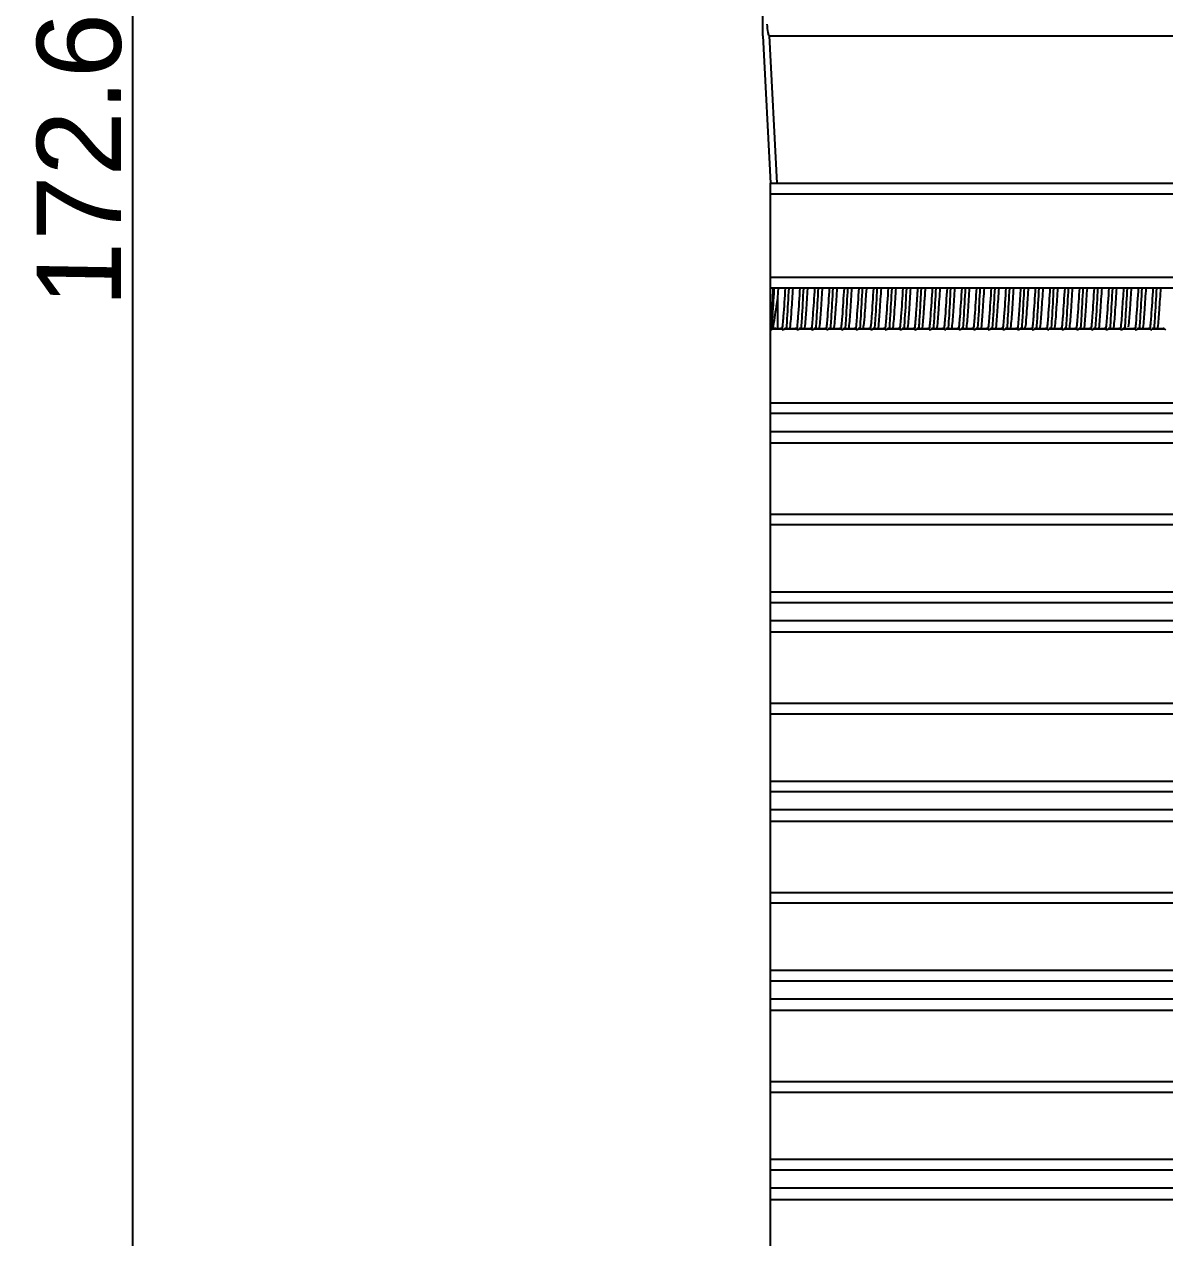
# Model space of a CAD drawing. Header units: millimetres. Extents: x 5329 to 6973, y -914 to -356.
# Drawn here: x 5562.5 to 5616.7, y -732.3 to -674.6 of the extents above; entities that cross this region are included whole.
import ezdxf

# ---------------------------------------------------------------- set-up
doc = ezdxf.new("R2010")
doc.units = ezdxf.units.MM
doc.header["$PDMODE"] = 3
doc.header["$PDSIZE"] = 1
doc.layers.get('0').update_dxf_attribs({"linetype": 'CONTINUOUS'})
doc.layers.get('Defpoints').update_dxf_attribs({"linetype": 'CONTINUOUS'})
doc.layers.add('Dim', color=1, linetype='CONTINUOUS')
doc.styles.add('OMI-1', font='arial.ttf', dxfattribs={"oblique": 1})
doc.dimstyles.new('1', dxfattribs={"dimtxt": 4, "dimasz": 2.5, "dimexe": 0.8, "dimexo": 0.3, "dimgap": 0.5, "dimtad": 1, "dimtoh": 1, "dimdec": 1, "dimzin": 0, "dimdsep": 46, "dimtxsty": 'OMI-1', "dimcen": 0, "dimclrd": 256, "dimclre": 256, "dimclrt": 256, "dimadec": 0, "dimazin": 0, "dimtfac": 0.8, "dimtdec": 1, "dimtix": 1, "dimtmove": 0, "dimatfit": 3, "dimfxl": 1, "dimtolj": 1, "dimtzin": 0, "dimarcsym": 0})

# ---------------------------------------------------------------- blocks, each defined once
blk = doc.blocks.new('*D6082')
at = {"layer": 'Defpoints', "color": 0}
for p in [(5567.62, -598.257), (5590.16, -598.257), (5581.589, -770.807)]:
    blk.add_point(p, dxfattribs=at)
at = {"layer": 'Dim', "lineweight": -2}
for p, q in [((5589.86, -598.257), (5566.82, -598.257)), ((5567.62, -768.307), (5567.62, -600.757)), ((5581.289, -770.807), (5566.82, -770.807))]:
    blk.add_line(p, q, dxfattribs=at)
at = {"layer": 'Dim'}
for points in [[(5568.036, -600.757), (5567.203, -600.757), (5567.62, -598.257)], [(5567.203, -768.307), (5568.036, -768.307), (5567.62, -770.807)]]:
    blk.add_solid(points, dxfattribs=at)
at = {"layer": 'Dim', "insert": (5565.077, -681.032), "char_height": 4, "attachment_point": 5, "rotation": 90, "style": 'OMI-1'}
blk.add_mtext('\\A1;\\A1;172.6', dxfattribs=at)

msp = doc.modelspace()

# ---------------------------------------------------------------- linework, layer by layer
at = {"color": 7, "linetype": 'Continuous'}
for p, q in [((5597.589, -675.107), (5597.589, -631.257)), ((5597.589, -675.107), (5597.956, -682.107)), ((5597.889, -675.107), (5598.255, -682.107)), ((5597.889, -675.107), (5804.289, -675.107)), ((5597.956, -757.473), (5597.956, -682.107)), ((5597.956, -682.107), (5804.222, -682.107)), ((5804.222, -682.637), (5597.956, -682.637)), ((5804.222, -686.607), (5597.956, -686.607)), ((5804.222, -687.107), (5597.956, -687.107)), ((5598.138, -687.181), (5598.142, -687.106)), ((5598.32, -687.106), (5598.307, -687.304)), ((5600.42, -687.106), (5600.415, -687.181)), ((5602.52, -687.106), (5602.508, -687.29)), ((5615.12, -687.106), (5615.114, -687.193)), ((5598.307, -687.304), (5598.289, -687.58)), ((5598.289, -687.58), (5598.289, -689.024)), ((5598.026, -689.025), (5598.028, -688.996)), ((5598.509, -689.055), (5598.076, -689.055)), ((5598.208, -689.024), (5598.44, -689.024)), ((5599.209, -689.055), (5598.61, -689.055)), ((5598.693, -689.024), (5599.14, -689.024)), ((5599.909, -689.055), (5599.31, -689.055)), ((5599.393, -689.024), (5599.84, -689.024)), ((5600.609, -689.055), (5600.01, -689.055)), ((5600.093, -689.024), (5600.54, -689.024)), ((5601.309, -689.055), (5600.71, -689.055)), ((5600.793, -689.024), (5601.24, -689.024)), ((5602.009, -689.055), (5601.41, -689.055)), ((5601.493, -689.024), (5601.94, -689.024)), ((5602.709, -689.055), (5602.11, -689.055)), ((5602.193, -689.024), (5602.64, -689.024)), ((5603.409, -689.055), (5602.81, -689.055)), ((5602.893, -689.024), (5603.34, -689.024)), ((5604.109, -689.055), (5603.51, -689.055)), ((5603.593, -689.024), (5604.04, -689.024)), ((5604.809, -689.055), (5604.21, -689.055)), ((5604.293, -689.024), (5604.74, -689.024)), ((5605.509, -689.055), (5604.91, -689.055)), ((5604.993, -689.024), (5605.44, -689.024)), ((5606.209, -689.055), (5605.61, -689.055)), ((5605.693, -689.024), (5606.14, -689.024)), ((5606.909, -689.055), (5606.31, -689.055)), ((5606.393, -689.024), (5606.84, -689.024)), ((5607.609, -689.055), (5607.01, -689.055)), ((5607.093, -689.024), (5607.54, -689.024)), ((5608.309, -689.055), (5607.71, -689.055)), ((5607.793, -689.024), (5608.24, -689.024)), ((5609.009, -689.055), (5608.41, -689.055)), ((5608.493, -689.024), (5608.94, -689.024)), ((5609.709, -689.055), (5609.11, -689.055)), ((5609.193, -689.024), (5609.64, -689.024)), ((5610.409, -689.055), (5609.81, -689.055)), ((5609.893, -689.024), (5610.34, -689.024)), ((5611.109, -689.055), (5610.51, -689.055)), ((5610.593, -689.024), (5611.04, -689.024)), ((5611.809, -689.055), (5611.21, -689.055)), ((5611.293, -689.024), (5611.74, -689.024)), ((5612.509, -689.055), (5611.91, -689.055)), ((5611.993, -689.024), (5612.44, -689.024)), ((5613.209, -689.055), (5612.61, -689.055)), ((5612.693, -689.024), (5613.14, -689.024)), ((5613.909, -689.055), (5613.31, -689.055)), ((5613.393, -689.024), (5613.84, -689.024)), ((5614.609, -689.055), (5614.01, -689.055)), ((5614.093, -689.024), (5614.54, -689.024)), ((5615.309, -689.055), (5614.71, -689.055)), ((5614.793, -689.024), (5615.24, -689.024)), ((5616.009, -689.055), (5615.41, -689.055)), ((5615.493, -689.024), (5615.94, -689.024)), ((5616.709, -689.055), (5616.11, -689.055)), ((5616.193, -689.024), (5616.64, -689.024)), ((5804.222, -692.585), (5597.956, -692.585)), ((5804.222, -693.083), (5597.956, -693.083)), ((5804.222, -693.943), (5597.956, -693.943)), ((5597.956, -694.473), (5804.222, -694.473)), ((5804.222, -697.883), (5597.956, -697.883)), ((5804.222, -698.382), (5597.956, -698.382)), ((5804.222, -701.585), (5597.956, -701.585)), ((5804.222, -702.083), (5597.956, -702.083)), ((5804.222, -702.943), (5597.956, -702.943)), ((5597.956, -703.473), (5804.222, -703.473)), ((5804.222, -706.883), (5597.956, -706.883)), ((5804.222, -707.382), (5597.956, -707.382)), ((5804.222, -710.585), (5597.956, -710.585)), ((5804.222, -711.083), (5597.956, -711.083)), ((5804.222, -711.943), (5597.956, -711.943)), ((5597.956, -712.473), (5804.222, -712.473)), ((5804.222, -715.883), (5597.956, -715.883)), ((5804.222, -716.382), (5597.956, -716.382)), ((5804.222, -719.585), (5597.956, -719.585)), ((5804.222, -720.083), (5597.956, -720.083)), ((5804.222, -720.943), (5597.956, -720.943)), ((5597.956, -721.473), (5804.222, -721.473)), ((5804.222, -724.883), (5597.956, -724.883)), ((5804.222, -725.382), (5597.956, -725.382)), ((5804.222, -728.585), (5597.956, -728.585)), ((5804.222, -729.083), (5597.956, -729.083)), ((5804.222, -729.943), (5597.956, -729.943)), ((5597.956, -730.473), (5804.222, -730.473))]:
    msp.add_line(p, q, dxfattribs=at)
for centre, radius, start, end in [((5715.562, -694.318), 105.588, 176.0838, 176.21258), ((5595.371, -688.199), 7.055, 353.24187, 354.28008), ((5593.5, -687.344), 21.393, 355.48354, 355.87497), ((5590.142, -668.79), 21.762, 291.04284, 291.38343), ((5568.141, -687.547), 29.907, 357.04993, 357.23041), ((5581.656, -687.732), 16.421, 355.29401, 355.48485), ((5602.332, -683.735), 6.551, 234.2941, 234.80717), ((5589.143, -674.314), 17.519, 302.50186, 302.70837), ((5579.403, -687.5), 19.383, 355.47786, 355.65381), ((5603.032, -683.735), 6.551, 234.2941, 234.80717), ((5589.843, -674.314), 17.519, 302.50186, 302.70837), ((5580.103, -687.5), 19.383, 355.47786, 355.65381), ((5603.732, -683.735), 6.551, 234.2941, 234.80717), ((5594.825, -688.418), 5.142, 352.69659, 353.60354), ((5590.543, -674.314), 17.519, 302.50186, 302.70837), ((5604.432, -683.735), 6.551, 234.2941, 234.80717), ((5591.243, -674.314), 17.519, 302.50186, 302.70837), ((5581.503, -687.5), 19.383, 355.47786, 355.65381), ((5605.132, -683.735), 6.551, 234.2941, 234.80717), ((5591.943, -674.314), 17.519, 302.50186, 302.70837), ((5582.203, -687.5), 19.383, 355.47786, 355.65381), ((5605.832, -683.735), 6.551, 234.2941, 234.80717), ((5592.643, -674.314), 17.519, 302.50186, 302.70837), ((5606.532, -683.735), 6.551, 234.2941, 234.80717), ((5593.343, -674.314), 17.519, 302.50186, 302.70837), ((5583.603, -687.5), 19.383, 355.47786, 355.65381), ((5607.232, -683.735), 6.551, 234.2941, 234.80717), ((5594.043, -674.314), 17.519, 302.50186, 302.70837), ((5584.303, -687.5), 19.383, 355.47786, 355.65381), ((5607.932, -683.735), 6.551, 234.2941, 234.80717), ((5594.743, -674.314), 17.519, 302.50186, 302.70837), ((5585.003, -687.5), 19.383, 355.47786, 355.65381), ((5608.632, -683.735), 6.551, 234.2941, 234.80717), ((5595.443, -674.314), 17.519, 302.50186, 302.70837), ((5585.618, -687.493), 19.468, 355.47712, 355.66845), ((5609.332, -683.735), 6.551, 234.2941, 234.80717), ((5596.143, -674.314), 17.519, 302.50186, 302.70837), ((5586.403, -687.5), 19.383, 355.47786, 355.65381), ((5610.032, -683.735), 6.551, 234.2941, 234.80717), ((5596.843, -674.314), 17.519, 302.50186, 302.70837), ((5587.103, -687.5), 19.383, 355.47786, 355.65381), ((5610.732, -683.735), 6.551, 234.2941, 234.80717), ((5597.543, -674.314), 17.519, 302.50186, 302.70837), ((5587.803, -687.5), 19.383, 355.47786, 355.65381), ((5611.432, -683.735), 6.551, 234.2941, 234.80717), ((5598.243, -674.314), 17.519, 302.50186, 302.70837), ((5588.503, -687.5), 19.383, 355.47786, 355.65381), ((5612.132, -683.735), 6.551, 234.2941, 234.80717), ((5598.943, -674.314), 17.519, 302.50186, 302.70837), ((5589.203, -687.5), 19.383, 355.47786, 355.65381), ((5612.832, -683.735), 6.551, 234.2941, 234.80717), ((5599.643, -674.314), 17.519, 302.50186, 302.70837), ((5589.903, -687.5), 19.383, 355.47786, 355.65381), ((5613.532, -683.735), 6.551, 234.2941, 234.80717), ((5600.343, -674.314), 17.519, 302.50186, 302.70837), ((5603.392, -688.235), 6.731, 353.22305, 354.12193), ((5614.232, -683.735), 6.551, 234.2941, 234.80717), ((5601.043, -674.314), 17.519, 302.50186, 302.70837), ((5591.303, -687.5), 19.383, 355.47786, 355.65381), ((5614.932, -683.735), 6.551, 234.2941, 234.80717), ((5601.743, -674.314), 17.519, 302.50186, 302.70837), ((5592.003, -687.5), 19.383, 355.47786, 355.65381), ((5615.632, -683.735), 6.551, 234.2941, 234.80717), ((5602.443, -674.314), 17.519, 302.50186, 302.70837), ((5592.703, -687.5), 19.383, 355.47786, 355.65381), ((5616.332, -683.735), 6.551, 234.2941, 234.80717), ((5607.392, -688.413), 5.176, 352.68131, 353.68573), ((5603.143, -674.314), 17.519, 302.50186, 302.70837), ((5617.032, -683.735), 6.551, 234.2941, 234.80717), ((5603.843, -674.314), 17.519, 302.50186, 302.70837), ((5594.103, -687.5), 19.383, 355.47786, 355.65381), ((5617.732, -683.735), 6.551, 234.2941, 234.80717), ((5604.543, -674.314), 17.519, 302.50186, 302.70837), ((5594.803, -687.5), 19.383, 355.47786, 355.65381), ((5618.432, -683.735), 6.551, 234.2941, 234.80717), ((5609.061, -688.361), 5.609, 352.73894, 353.94285), ((5605.243, -674.314), 17.519, 302.50186, 302.70837), ((5619.132, -683.735), 6.551, 234.2941, 234.80717), ((5605.943, -674.314), 17.519, 302.50186, 302.70837), ((5596.203, -687.5), 19.383, 355.47786, 355.65381), ((5619.832, -683.735), 6.551, 234.2941, 234.80717), ((5606.643, -674.314), 17.519, 302.50186, 302.70837), ((5596.903, -687.5), 19.383, 355.47786, 355.65381), ((5620.532, -683.735), 6.551, 234.2941, 234.80717)]:
    msp.add_arc(centre, radius, start, end, dxfattribs=at)
msp.add_open_spline([(5597.782, -674.553), (5597.798, -674.684), (5597.814, -674.814), (5597.838, -674.943)], degree=3, dxfattribs=at)
for points, knots in [([(5597.838, -674.943), (5597.843, -674.972), (5597.855, -675.026), (5597.866, -675.089), (5597.888, -675.107)], [0, 0, 0, 0, 0.503714, 1, 1, 1, 1]), ([(5598.013, -688.992), (5598.02, -688.855), (5598.047, -688.228), (5598.068, -687.601), (5598.087, -687.112)], [0, 0, 0, 0, 0.219012, 1, 1, 1, 1]), ([(5598.028, -688.996), (5598.038, -688.866), (5598.079, -688.261), (5598.111, -687.656), (5598.138, -687.181)], [0, 0, 0, 0, 0.215879, 1, 1, 1, 1]), ([(5598.552, -688.824), (5598.563, -688.702), (5598.609, -688.13), (5598.643, -687.557), (5598.674, -687.107)], [0, 0, 0, 0, 0.21384, 1, 1, 1, 1]), ([(5598.73, -688.969), (5598.741, -688.834), (5598.782, -688.213), (5598.814, -687.592), (5598.842, -687.106)], [0, 0, 0, 0, 0.217908, 1, 1, 1, 1]), ([(5599.02, -687.107), (5598.996, -687.458), (5598.956, -688.089), (5598.912, -688.72), (5598.88, -689)], [0, 0, 0, 0, 0.555465, 1, 1, 1, 1]), ([(5599.25, -688.84), (5599.262, -688.718), (5599.309, -688.14), (5599.343, -687.562), (5599.374, -687.107)], [0, 0, 0, 0, 0.212422, 1, 1, 1, 1]), ([(5599.43, -688.969), (5599.441, -688.834), (5599.482, -688.213), (5599.514, -687.592), (5599.542, -687.106)], [0, 0, 0, 0, 0.217908, 1, 1, 1, 1]), ([(5599.718, -687.138), (5599.695, -687.484), (5599.655, -688.105), (5599.611, -688.726), (5599.58, -689)], [0, 0, 0, 0, 0.556368, 1, 1, 1, 1]), ([(5599.954, -688.802), (5599.965, -688.68), (5600.01, -688.115), (5600.044, -687.549), (5600.074, -687.106)], [0, 0, 0, 0, 0.215684, 1, 1, 1, 1]), ([(5600.128, -688.996), (5600.139, -688.86), (5600.181, -688.231), (5600.214, -687.6), (5600.242, -687.106)], [0, 0, 0, 0, 0.216177, 1, 1, 1, 1]), ([(5600.415, -687.181), (5600.393, -687.517), (5600.354, -688.12), (5600.311, -688.724), (5600.281, -688.991)], [0, 0, 0, 0, 0.556011, 1, 1, 1, 1]), ([(5600.65, -688.838), (5600.662, -688.716), (5600.709, -688.139), (5600.743, -687.561), (5600.774, -687.107)], [0, 0, 0, 0, 0.212622, 1, 1, 1, 1]), ([(5600.83, -688.969), (5600.841, -688.834), (5600.882, -688.213), (5600.914, -687.592), (5600.942, -687.106)], [0, 0, 0, 0, 0.217908, 1, 1, 1, 1]), ([(5601.12, -687.107), (5601.096, -687.458), (5601.056, -688.089), (5601.012, -688.721), (5600.98, -689)], [0, 0, 0, 0, 0.555545, 1, 1, 1, 1]), ([(5601.349, -688.848), (5601.361, -688.726), (5601.408, -688.146), (5601.443, -687.565), (5601.474, -687.107)], [0, 0, 0, 0, 0.211691, 1, 1, 1, 1]), ([(5601.53, -688.969), (5601.541, -688.834), (5601.582, -688.213), (5601.614, -687.592), (5601.642, -687.106)], [0, 0, 0, 0, 0.217908, 1, 1, 1, 1]), ([(5601.82, -687.107), (5601.796, -687.458), (5601.756, -688.089), (5601.712, -688.721), (5601.68, -689)], [0, 0, 0, 0, 0.555636, 1, 1, 1, 1]), ([(5602.044, -688.902), (5602.057, -688.778), (5602.107, -688.18), (5602.141, -687.581), (5602.174, -687.106)], [0, 0, 0, 0, 0.206786, 1, 1, 1, 1]), ([(5602.228, -689.003), (5602.238, -688.867), (5602.281, -688.235), (5602.313, -687.603), (5602.342, -687.107)], [0, 0, 0, 0, 0.215688, 1, 1, 1, 1]), ([(5602.749, -688.848), (5602.761, -688.726), (5602.808, -688.146), (5602.843, -687.565), (5602.874, -687.107)], [0, 0, 0, 0, 0.21169, 1, 1, 1, 1]), ([(5602.93, -688.969), (5602.941, -688.834), (5602.982, -688.213), (5603.014, -687.592), (5603.042, -687.106)], [0, 0, 0, 0, 0.217908, 1, 1, 1, 1]), ([(5603.22, -687.107), (5603.196, -687.458), (5603.156, -688.089), (5603.112, -688.721), (5603.08, -689)], [0, 0, 0, 0, 0.555633, 1, 1, 1, 1]), ([(5603.45, -688.841), (5603.462, -688.719), (5603.509, -688.141), (5603.543, -687.562), (5603.574, -687.107)], [0, 0, 0, 0, 0.212325, 1, 1, 1, 1]), ([(5603.63, -688.969), (5603.641, -688.834), (5603.682, -688.213), (5603.714, -687.592), (5603.742, -687.106)], [0, 0, 0, 0, 0.217908, 1, 1, 1, 1]), ([(5603.92, -687.107), (5603.896, -687.458), (5603.856, -688.089), (5603.812, -688.721), (5603.78, -689)], [0, 0, 0, 0, 0.555587, 1, 1, 1, 1]), ([(5604.152, -688.825), (5604.163, -688.703), (5604.209, -688.13), (5604.243, -687.558), (5604.274, -687.107)], [0, 0, 0, 0, 0.213773, 1, 1, 1, 1]), ([(5604.33, -688.969), (5604.341, -688.834), (5604.382, -688.213), (5604.414, -687.592), (5604.442, -687.106)], [0, 0, 0, 0, 0.217908, 1, 1, 1, 1]), ([(5604.62, -687.107), (5604.596, -687.458), (5604.556, -688.089), (5604.512, -688.721), (5604.48, -689)], [0, 0, 0, 0, 0.555461, 1, 1, 1, 1]), ([(5604.916, -687.986), (5604.93, -687.765), (5604.949, -687.472), (5604.969, -687.179), (5604.974, -687.107)], [0, 0, 0, 0, 0.75393, 1, 1, 1, 1]), ([(5605.089, -688.053), (5605.102, -687.815), (5605.12, -687.5), (5605.138, -687.184), (5605.142, -687.106)], [0, 0, 0, 0, 0.752363, 1, 1, 1, 1]), ([(5605.32, -687.107), (5605.315, -687.179), (5605.296, -687.472), (5605.277, -687.765), (5605.262, -687.986)], [0, 0, 0, 0, 0.24607, 1, 1, 1, 1]), ([(5605.551, -688.827), (5605.563, -688.705), (5605.609, -688.132), (5605.643, -687.558), (5605.674, -687.107)], [0, 0, 0, 0, 0.21356, 1, 1, 1, 1]), ([(5605.73, -688.969), (5605.741, -688.834), (5605.782, -688.213), (5605.814, -687.592), (5605.842, -687.106)], [0, 0, 0, 0, 0.217908, 1, 1, 1, 1]), ([(5606.02, -687.107), (5605.996, -687.458), (5605.956, -688.089), (5605.912, -688.721), (5605.88, -689)], [0, 0, 0, 0, 0.555473, 1, 1, 1, 1]), ([(5606.252, -688.826), (5606.263, -688.704), (5606.309, -688.131), (5606.343, -687.558), (5606.374, -687.107)], [0, 0, 0, 0, 0.213653, 1, 1, 1, 1]), ([(5606.43, -688.969), (5606.441, -688.834), (5606.482, -688.213), (5606.514, -687.592), (5606.542, -687.106)], [0, 0, 0, 0, 0.217908, 1, 1, 1, 1]), ([(5606.72, -687.107), (5606.696, -687.458), (5606.656, -688.089), (5606.612, -688.72), (5606.58, -689)], [0, 0, 0, 0, 0.555481, 1, 1, 1, 1]), ([(5606.95, -688.838), (5606.962, -688.715), (5607.009, -688.139), (5607.043, -687.561), (5607.074, -687.107)], [0, 0, 0, 0, 0.212648, 1, 1, 1, 1]), ([(5607.13, -688.969), (5607.141, -688.834), (5607.182, -688.213), (5607.214, -687.592), (5607.242, -687.106)], [0, 0, 0, 0, 0.217908, 1, 1, 1, 1]), ([(5607.42, -687.107), (5607.396, -687.458), (5607.356, -688.089), (5607.312, -688.721), (5607.28, -689)], [0, 0, 0, 0, 0.555561, 1, 1, 1, 1]), ([(5607.652, -688.824), (5607.663, -688.702), (5607.709, -688.13), (5607.743, -687.557), (5607.774, -687.107)], [0, 0, 0, 0, 0.213785, 1, 1, 1, 1]), ([(5607.83, -688.969), (5607.841, -688.834), (5607.882, -688.213), (5607.914, -687.592), (5607.942, -687.106)], [0, 0, 0, 0, 0.217908, 1, 1, 1, 1]), ([(5608.12, -687.107), (5608.096, -687.458), (5608.056, -688.089), (5608.012, -688.72), (5607.98, -689)], [0, 0, 0, 0, 0.555474, 1, 1, 1, 1]), ([(5608.351, -688.836), (5608.362, -688.714), (5608.409, -688.138), (5608.443, -687.561), (5608.474, -687.107)], [0, 0, 0, 0, 0.2128, 1, 1, 1, 1]), ([(5608.53, -688.969), (5608.541, -688.834), (5608.582, -688.213), (5608.614, -687.592), (5608.642, -687.106)], [0, 0, 0, 0, 0.217908, 1, 1, 1, 1]), ([(5608.82, -687.107), (5608.796, -687.458), (5608.756, -688.089), (5608.712, -688.721), (5608.68, -689)], [0, 0, 0, 0, 0.555553, 1, 1, 1, 1]), ([(5609.051, -688.836), (5609.062, -688.714), (5609.109, -688.138), (5609.143, -687.561), (5609.174, -687.107)], [0, 0, 0, 0, 0.212803, 1, 1, 1, 1]), ([(5609.23, -688.969), (5609.241, -688.834), (5609.282, -688.213), (5609.314, -687.592), (5609.342, -687.106)], [0, 0, 0, 0, 0.217908, 1, 1, 1, 1]), ([(5609.52, -687.107), (5609.496, -687.458), (5609.456, -688.089), (5609.412, -688.721), (5609.38, -689)], [0, 0, 0, 0, 0.555538, 1, 1, 1, 1]), ([(5609.742, -688.924), (5609.77, -688.65), (5609.812, -688.044), (5609.851, -687.437), (5609.874, -687.106)], [0, 0, 0, 0, 0.454068, 1, 1, 1, 1]), ([(5609.941, -688.82), (5609.95, -688.691), (5609.987, -688.12), (5610.017, -687.548), (5610.042, -687.106)], [0, 0, 0, 0, 0.226228, 1, 1, 1, 1]), ([(5610.451, -688.836), (5610.462, -688.714), (5610.509, -688.138), (5610.543, -687.561), (5610.574, -687.107)], [0, 0, 0, 0, 0.212805, 1, 1, 1, 1]), ([(5610.63, -688.969), (5610.641, -688.834), (5610.682, -688.213), (5610.714, -687.592), (5610.742, -687.106)], [0, 0, 0, 0, 0.217908, 1, 1, 1, 1]), ([(5610.92, -687.107), (5610.896, -687.458), (5610.856, -688.089), (5610.812, -688.721), (5610.78, -689)], [0, 0, 0, 0, 0.555538, 1, 1, 1, 1]), ([(5611.15, -688.839), (5611.162, -688.716), (5611.209, -688.139), (5611.243, -687.562), (5611.274, -687.107)], [0, 0, 0, 0, 0.212544, 1, 1, 1, 1]), ([(5611.33, -688.969), (5611.341, -688.834), (5611.382, -688.213), (5611.414, -687.592), (5611.442, -687.106)], [0, 0, 0, 0, 0.217908, 1, 1, 1, 1]), ([(5611.62, -687.107), (5611.596, -687.458), (5611.556, -688.089), (5611.512, -688.721), (5611.48, -689)], [0, 0, 0, 0, 0.555603, 1, 1, 1, 1]), ([(5611.852, -688.822), (5611.863, -688.7), (5611.909, -688.129), (5611.943, -687.556), (5611.974, -687.107)], [0, 0, 0, 0, 0.214, 1, 1, 1, 1]), ([(5612.03, -688.969), (5612.041, -688.834), (5612.082, -688.213), (5612.114, -687.592), (5612.142, -687.106)], [0, 0, 0, 0, 0.217908, 1, 1, 1, 1]), ([(5612.32, -687.107), (5612.296, -687.458), (5612.256, -688.089), (5612.212, -688.72), (5612.18, -689)], [0, 0, 0, 0, 0.555443, 1, 1, 1, 1]), ([(5612.556, -688.783), (5612.567, -688.662), (5612.611, -688.103), (5612.644, -687.544), (5612.674, -687.106)], [0, 0, 0, 0, 0.217081, 1, 1, 1, 1]), ([(5612.728, -688.997), (5612.739, -688.861), (5612.781, -688.231), (5612.814, -687.601), (5612.842, -687.107)], [0, 0, 0, 0, 0.216122, 1, 1, 1, 1]), ([(5613.02, -687.106), (5612.997, -687.452), (5612.956, -688.078), (5612.913, -688.703), (5612.882, -688.982)], [0, 0, 0, 0, 0.553045, 1, 1, 1, 1]), ([(5613.253, -688.814), (5613.264, -688.692), (5613.309, -688.124), (5613.343, -687.554), (5613.374, -687.107)], [0, 0, 0, 0, 0.21464, 1, 1, 1, 1]), ([(5613.43, -688.969), (5613.441, -688.834), (5613.482, -688.213), (5613.514, -687.592), (5613.542, -687.106)], [0, 0, 0, 0, 0.217908, 1, 1, 1, 1]), ([(5613.72, -687.107), (5613.696, -687.461), (5613.655, -688.097), (5613.611, -688.733), (5613.579, -689.013)], [0, 0, 0, 0, 0.557333, 1, 1, 1, 1]), ([(5613.951, -688.834), (5613.962, -688.712), (5614.009, -688.136), (5614.043, -687.56), (5614.074, -687.107)], [0, 0, 0, 0, 0.213015, 1, 1, 1, 1]), ([(5614.13, -688.969), (5614.141, -688.834), (5614.182, -688.213), (5614.214, -687.592), (5614.242, -687.106)], [0, 0, 0, 0, 0.217908, 1, 1, 1, 1]), ([(5614.42, -687.107), (5614.396, -687.458), (5614.356, -688.089), (5614.312, -688.721), (5614.28, -689)], [0, 0, 0, 0, 0.555489, 1, 1, 1, 1]), ([(5614.639, -688.953), (5614.669, -688.676), (5614.711, -688.06), (5614.751, -687.444), (5614.774, -687.106)], [0, 0, 0, 0, 0.450693, 1, 1, 1, 1]), ([(5614.837, -688.883), (5614.846, -688.751), (5614.885, -688.159), (5614.916, -687.567), (5614.942, -687.107)], [0, 0, 0, 0, 0.222953, 1, 1, 1, 1]), ([(5615.351, -688.834), (5615.362, -688.712), (5615.409, -688.137), (5615.443, -687.56), (5615.474, -687.107)], [0, 0, 0, 0, 0.212966, 1, 1, 1, 1]), ([(5615.53, -688.969), (5615.541, -688.834), (5615.582, -688.213), (5615.614, -687.592), (5615.642, -687.106)], [0, 0, 0, 0, 0.217908, 1, 1, 1, 1]), ([(5615.82, -687.107), (5615.796, -687.458), (5615.756, -688.089), (5615.712, -688.721), (5615.68, -689)], [0, 0, 0, 0, 0.555488, 1, 1, 1, 1]), ([(5616.052, -688.824), (5616.063, -688.702), (5616.109, -688.13), (5616.143, -687.557), (5616.174, -687.107)], [0, 0, 0, 0, 0.21384, 1, 1, 1, 1]), ([(5616.23, -688.969), (5616.241, -688.834), (5616.282, -688.213), (5616.314, -687.592), (5616.342, -687.106)], [0, 0, 0, 0, 0.217908, 1, 1, 1, 1]), ([(5616.52, -687.107), (5616.496, -687.458), (5616.456, -688.089), (5616.412, -688.72), (5616.38, -689)], [0, 0, 0, 0, 0.555465, 1, 1, 1, 1]), ([(5598.289, -687.58), (5598.268, -687.712), (5598.194, -688.207), (5598.124, -688.702), (5598.059, -689.062)], [0, 0, 0, 0, 0.267713, 1, 1, 1, 1]), ([(5602.508, -687.29), (5602.498, -687.439), (5602.462, -687.976), (5602.43, -688.514), (5602.391, -688.902)], [0, 0, 0, 0, 0.276368, 1, 1, 1, 1]), ([(5610.204, -687.343), (5610.195, -687.49), (5610.16, -688.018), (5610.128, -688.545), (5610.088, -688.924)], [0, 0, 0, 0, 0.279062, 1, 1, 1, 1]), ([(5615.114, -687.193), (5615.093, -687.517), (5615.055, -688.104), (5615.013, -688.691), (5614.985, -688.953)], [0, 0, 0, 0, 0.551397, 1, 1, 1, 1]), ([(5604.847, -688.876), (5604.853, -688.813), (5604.879, -688.516), (5604.9, -688.219), (5604.916, -687.986)], [0, 0, 0, 0, 0.212774, 1, 1, 1, 1]), ([(5605.031, -688.964), (5605.036, -688.896), (5605.057, -688.593), (5605.075, -688.289), (5605.089, -688.053)], [0, 0, 0, 0, 0.222153, 1, 1, 1, 1]), ([(5605.262, -687.986), (5605.255, -688.084), (5605.232, -688.423), (5605.207, -688.761), (5605.18, -688.999)], [0, 0, 0, 0, 0.291892, 1, 1, 1, 1]), ([(5598.525, -689.071), (5598.527, -689.053), (5598.537, -688.971), (5598.546, -688.888), (5598.552, -688.824)], [0, 0, 0, 0, 0.220333, 1, 1, 1, 1]), ([(5599.225, -689.071), (5599.227, -689.054), (5599.237, -688.977), (5599.245, -688.9), (5599.25, -688.84)], [0, 0, 0, 0, 0.221878, 1, 1, 1, 1]), ([(5599.935, -688.991), (5599.936, -688.976), (5599.943, -688.913), (5599.949, -688.85), (5599.954, -688.802)], [0, 0, 0, 0, 0.231121, 1, 1, 1, 1]), ([(5600.625, -689.071), (5600.627, -689.054), (5600.637, -688.976), (5600.645, -688.899), (5600.65, -688.838)], [0, 0, 0, 0, 0.221657, 1, 1, 1, 1]), ([(5601.325, -689.07), (5601.327, -689.054), (5601.336, -688.98), (5601.344, -688.906), (5601.349, -688.848)], [0, 0, 0, 0, 0.222623, 1, 1, 1, 1]), ([(5602.026, -689.067), (5602.027, -689.055), (5602.034, -689), (5602.04, -688.944), (5602.044, -688.902)], [0, 0, 0, 0, 0.228139, 1, 1, 1, 1]), ([(5602.725, -689.07), (5602.727, -689.054), (5602.736, -688.98), (5602.744, -688.906), (5602.749, -688.848)], [0, 0, 0, 0, 0.22262, 1, 1, 1, 1]), ([(5603.425, -689.07), (5603.427, -689.054), (5603.437, -688.977), (5603.444, -688.901), (5603.45, -688.841)], [0, 0, 0, 0, 0.221962, 1, 1, 1, 1]), ([(5604.125, -689.071), (5604.127, -689.053), (5604.137, -688.971), (5604.146, -688.889), (5604.152, -688.825)], [0, 0, 0, 0, 0.220436, 1, 1, 1, 1]), ([(5604.825, -689.07), (5604.827, -689.055), (5604.835, -688.991), (5604.842, -688.926), (5604.847, -688.876)], [0, 0, 0, 0, 0.225374, 1, 1, 1, 1]), ([(5605.525, -689.071), (5605.527, -689.053), (5605.537, -688.972), (5605.545, -688.891), (5605.551, -688.827)], [0, 0, 0, 0, 0.220671, 1, 1, 1, 1]), ([(5606.225, -689.071), (5606.227, -689.053), (5606.237, -688.972), (5606.246, -688.89), (5606.252, -688.826)], [0, 0, 0, 0, 0.220531, 1, 1, 1, 1]), ([(5606.925, -689.071), (5606.927, -689.053), (5606.937, -688.976), (5606.945, -688.898), (5606.95, -688.838)], [0, 0, 0, 0, 0.221628, 1, 1, 1, 1]), ([(5607.625, -689.071), (5607.627, -689.053), (5607.637, -688.971), (5607.646, -688.889), (5607.652, -688.824)], [0, 0, 0, 0, 0.220391, 1, 1, 1, 1]), ([(5608.325, -689.071), (5608.327, -689.053), (5608.337, -688.975), (5608.345, -688.897), (5608.351, -688.836)], [0, 0, 0, 0, 0.221459, 1, 1, 1, 1]), ([(5609.025, -689.071), (5609.027, -689.054), (5609.037, -688.975), (5609.045, -688.897), (5609.051, -688.836)], [0, 0, 0, 0, 0.22145, 1, 1, 1, 1]), ([(5609.926, -689.027), (5609.927, -689.011), (5609.933, -688.942), (5609.938, -688.873), (5609.941, -688.82)], [0, 0, 0, 0, 0.238596, 1, 1, 1, 1]), ([(5610.425, -689.071), (5610.427, -689.054), (5610.437, -688.975), (5610.445, -688.897), (5610.451, -688.836)], [0, 0, 0, 0, 0.221445, 1, 1, 1, 1]), ([(5611.125, -689.071), (5611.127, -689.054), (5611.137, -688.976), (5611.145, -688.899), (5611.15, -688.839)], [0, 0, 0, 0, 0.221676, 1, 1, 1, 1]), ([(5611.825, -689.071), (5611.827, -689.053), (5611.838, -688.97), (5611.846, -688.887), (5611.852, -688.822)], [0, 0, 0, 0, 0.220166, 1, 1, 1, 1]), ([(5612.536, -688.982), (5612.537, -688.966), (5612.545, -688.9), (5612.551, -688.834), (5612.556, -688.783)], [0, 0, 0, 0, 0.230802, 1, 1, 1, 1]), ([(5613.225, -689.072), (5613.227, -689.053), (5613.238, -688.967), (5613.246, -688.881), (5613.253, -688.814)], [0, 0, 0, 0, 0.219499, 1, 1, 1, 1]), ([(5613.925, -689.071), (5613.927, -689.053), (5613.937, -688.974), (5613.945, -688.895), (5613.951, -688.834)], [0, 0, 0, 0, 0.221282, 1, 1, 1, 1]), ([(5615.325, -689.071), (5615.327, -689.053), (5615.337, -688.975), (5615.345, -688.896), (5615.351, -688.834)], [0, 0, 0, 0, 0.221339, 1, 1, 1, 1]), ([(5616.025, -689.071), (5616.027, -689.053), (5616.037, -688.971), (5616.046, -688.888), (5616.052, -688.824)], [0, 0, 0, 0, 0.220333, 1, 1, 1, 1]), ([(5598.208, -689.024), (5598.198, -689.024), (5598.153, -689.028), (5598.109, -689.042), (5598.076, -689.055)], [0, 0, 0, 0, 0.221455, 1, 1, 1, 1]), ([(5598.509, -689.055), (5598.503, -689.05), (5598.482, -689.036), (5598.457, -689.024), (5598.44, -689.024)], [0, 0, 0, 0, 0.308832, 1, 1, 1, 1]), ([(5598.693, -689.024), (5598.686, -689.024), (5598.657, -689.028), (5598.63, -689.042), (5598.61, -689.055)], [0, 0, 0, 0, 0.212644, 1, 1, 1, 1]), ([(5599.209, -689.055), (5599.203, -689.05), (5599.182, -689.036), (5599.157, -689.024), (5599.14, -689.024)], [0, 0, 0, 0, 0.308832, 1, 1, 1, 1]), ([(5599.393, -689.024), (5599.386, -689.024), (5599.357, -689.028), (5599.33, -689.042), (5599.31, -689.055)], [0, 0, 0, 0, 0.212644, 1, 1, 1, 1]), ([(5599.909, -689.055), (5599.903, -689.05), (5599.882, -689.036), (5599.857, -689.024), (5599.84, -689.024)], [0, 0, 0, 0, 0.308824, 1, 1, 1, 1]), ([(5600.093, -689.024), (5600.086, -689.024), (5600.057, -689.028), (5600.03, -689.042), (5600.01, -689.055)], [0, 0, 0, 0, 0.212644, 1, 1, 1, 1]), ([(5600.609, -689.055), (5600.603, -689.05), (5600.582, -689.036), (5600.557, -689.024), (5600.54, -689.024)], [0, 0, 0, 0, 0.308832, 1, 1, 1, 1]), ([(5600.793, -689.024), (5600.786, -689.024), (5600.757, -689.028), (5600.73, -689.042), (5600.71, -689.055)], [0, 0, 0, 0, 0.212644, 1, 1, 1, 1]), ([(5601.309, -689.055), (5601.303, -689.05), (5601.282, -689.036), (5601.257, -689.024), (5601.24, -689.024)], [0, 0, 0, 0, 0.308832, 1, 1, 1, 1]), ([(5601.493, -689.024), (5601.486, -689.024), (5601.457, -689.028), (5601.43, -689.042), (5601.41, -689.055)], [0, 0, 0, 0, 0.212644, 1, 1, 1, 1]), ([(5602.009, -689.055), (5602.003, -689.05), (5601.982, -689.036), (5601.957, -689.024), (5601.94, -689.024)], [0, 0, 0, 0, 0.30883, 1, 1, 1, 1]), ([(5602.193, -689.024), (5602.186, -689.024), (5602.157, -689.028), (5602.129, -689.042), (5602.11, -689.055)], [0, 0, 0, 0, 0.212836, 1, 1, 1, 1]), ([(5602.709, -689.055), (5602.703, -689.05), (5602.682, -689.036), (5602.657, -689.024), (5602.64, -689.024)], [0, 0, 0, 0, 0.308832, 1, 1, 1, 1]), ([(5602.893, -689.024), (5602.886, -689.024), (5602.857, -689.028), (5602.83, -689.042), (5602.81, -689.055)], [0, 0, 0, 0, 0.212644, 1, 1, 1, 1]), ([(5603.409, -689.055), (5603.403, -689.05), (5603.382, -689.036), (5603.357, -689.024), (5603.34, -689.024)], [0, 0, 0, 0, 0.308832, 1, 1, 1, 1]), ([(5603.593, -689.024), (5603.586, -689.024), (5603.557, -689.028), (5603.529, -689.042), (5603.51, -689.055)], [0, 0, 0, 0, 0.212839, 1, 1, 1, 1]), ([(5604.109, -689.055), (5604.103, -689.05), (5604.082, -689.036), (5604.057, -689.024), (5604.04, -689.024)], [0, 0, 0, 0, 0.308832, 1, 1, 1, 1]), ([(5604.293, -689.024), (5604.286, -689.024), (5604.257, -689.028), (5604.23, -689.042), (5604.21, -689.055)], [0, 0, 0, 0, 0.212644, 1, 1, 1, 1]), ([(5604.809, -689.055), (5604.803, -689.05), (5604.782, -689.036), (5604.757, -689.024), (5604.74, -689.024)], [0, 0, 0, 0, 0.308832, 1, 1, 1, 1]), ([(5604.993, -689.024), (5604.986, -689.024), (5604.957, -689.028), (5604.93, -689.042), (5604.91, -689.055)], [0, 0, 0, 0, 0.212644, 1, 1, 1, 1]), ([(5605.509, -689.055), (5605.503, -689.05), (5605.482, -689.036), (5605.457, -689.024), (5605.44, -689.024)], [0, 0, 0, 0, 0.308832, 1, 1, 1, 1]), ([(5605.693, -689.024), (5605.686, -689.024), (5605.657, -689.028), (5605.63, -689.042), (5605.61, -689.055)], [0, 0, 0, 0, 0.212644, 1, 1, 1, 1]), ([(5606.209, -689.055), (5606.203, -689.05), (5606.182, -689.036), (5606.157, -689.024), (5606.14, -689.024)], [0, 0, 0, 0, 0.308832, 1, 1, 1, 1]), ([(5606.393, -689.024), (5606.386, -689.024), (5606.357, -689.028), (5606.33, -689.042), (5606.31, -689.055)], [0, 0, 0, 0, 0.212644, 1, 1, 1, 1]), ([(5606.909, -689.055), (5606.903, -689.05), (5606.882, -689.036), (5606.857, -689.024), (5606.84, -689.024)], [0, 0, 0, 0, 0.308832, 1, 1, 1, 1]), ([(5607.093, -689.024), (5607.086, -689.024), (5607.057, -689.028), (5607.03, -689.042), (5607.01, -689.055)], [0, 0, 0, 0, 0.212644, 1, 1, 1, 1]), ([(5607.609, -689.055), (5607.603, -689.05), (5607.582, -689.036), (5607.557, -689.024), (5607.54, -689.024)], [0, 0, 0, 0, 0.308832, 1, 1, 1, 1]), ([(5607.793, -689.024), (5607.786, -689.024), (5607.757, -689.028), (5607.73, -689.042), (5607.71, -689.055)], [0, 0, 0, 0, 0.212644, 1, 1, 1, 1]), ([(5608.309, -689.055), (5608.303, -689.05), (5608.282, -689.036), (5608.257, -689.024), (5608.24, -689.024)], [0, 0, 0, 0, 0.308832, 1, 1, 1, 1]), ([(5608.493, -689.024), (5608.486, -689.024), (5608.457, -689.028), (5608.43, -689.042), (5608.41, -689.055)], [0, 0, 0, 0, 0.212644, 1, 1, 1, 1]), ([(5609.009, -689.055), (5609.003, -689.05), (5608.982, -689.036), (5608.957, -689.024), (5608.94, -689.024)], [0, 0, 0, 0, 0.308832, 1, 1, 1, 1]), ([(5609.193, -689.024), (5609.186, -689.024), (5609.157, -689.028), (5609.13, -689.042), (5609.11, -689.055)], [0, 0, 0, 0, 0.212644, 1, 1, 1, 1]), ([(5609.709, -689.055), (5609.703, -689.05), (5609.682, -689.036), (5609.657, -689.024), (5609.64, -689.024)], [0, 0, 0, 0, 0.308831, 1, 1, 1, 1]), ([(5609.725, -689.069), (5609.727, -689.058), (5609.733, -689.01), (5609.738, -688.961), (5609.742, -688.924)], [0, 0, 0, 0, 0.23023, 1, 1, 1, 1]), ([(5609.893, -689.024), (5609.886, -689.024), (5609.857, -689.028), (5609.829, -689.042), (5609.81, -689.055)], [0, 0, 0, 0, 0.212855, 1, 1, 1, 1]), ([(5610.409, -689.055), (5610.403, -689.05), (5610.382, -689.036), (5610.357, -689.024), (5610.34, -689.024)], [0, 0, 0, 0, 0.308832, 1, 1, 1, 1]), ([(5610.593, -689.024), (5610.586, -689.024), (5610.557, -689.028), (5610.53, -689.042), (5610.51, -689.055)], [0, 0, 0, 0, 0.212644, 1, 1, 1, 1]), ([(5611.109, -689.055), (5611.103, -689.05), (5611.082, -689.036), (5611.057, -689.024), (5611.04, -689.024)], [0, 0, 0, 0, 0.308824, 1, 1, 1, 1]), ([(5611.293, -689.024), (5611.286, -689.024), (5611.257, -689.028), (5611.229, -689.042), (5611.21, -689.055)], [0, 0, 0, 0, 0.212846, 1, 1, 1, 1]), ([(5611.809, -689.055), (5611.803, -689.05), (5611.782, -689.036), (5611.757, -689.024), (5611.74, -689.024)], [0, 0, 0, 0, 0.308832, 1, 1, 1, 1]), ([(5611.993, -689.024), (5611.986, -689.024), (5611.957, -689.028), (5611.93, -689.042), (5611.91, -689.055)], [0, 0, 0, 0, 0.212642, 1, 1, 1, 1]), ([(5612.509, -689.055), (5612.503, -689.05), (5612.482, -689.036), (5612.457, -689.024), (5612.44, -689.024)], [0, 0, 0, 0, 0.308832, 1, 1, 1, 1]), ([(5612.693, -689.024), (5612.686, -689.024), (5612.657, -689.028), (5612.63, -689.042), (5612.61, -689.055)], [0, 0, 0, 0, 0.212644, 1, 1, 1, 1]), ([(5613.209, -689.055), (5613.203, -689.05), (5613.182, -689.036), (5613.157, -689.024), (5613.14, -689.024)], [0, 0, 0, 0, 0.308832, 1, 1, 1, 1]), ([(5613.393, -689.024), (5613.386, -689.024), (5613.357, -689.028), (5613.33, -689.042), (5613.31, -689.055)], [0, 0, 0, 0, 0.212643, 1, 1, 1, 1]), ([(5613.909, -689.055), (5613.903, -689.05), (5613.882, -689.036), (5613.857, -689.024), (5613.84, -689.024)], [0, 0, 0, 0, 0.308832, 1, 1, 1, 1]), ([(5614.093, -689.024), (5614.086, -689.024), (5614.057, -689.028), (5614.03, -689.042), (5614.01, -689.055)], [0, 0, 0, 0, 0.212644, 1, 1, 1, 1]), ([(5614.609, -689.055), (5614.603, -689.05), (5614.582, -689.036), (5614.557, -689.024), (5614.54, -689.024)], [0, 0, 0, 0, 0.308832, 1, 1, 1, 1]), ([(5614.793, -689.024), (5614.786, -689.024), (5614.757, -689.028), (5614.73, -689.042), (5614.71, -689.055)], [0, 0, 0, 0, 0.212644, 1, 1, 1, 1]), ([(5615.309, -689.055), (5615.303, -689.05), (5615.282, -689.036), (5615.257, -689.024), (5615.24, -689.024)], [0, 0, 0, 0, 0.308832, 1, 1, 1, 1]), ([(5615.493, -689.024), (5615.486, -689.024), (5615.457, -689.028), (5615.43, -689.042), (5615.41, -689.055)], [0, 0, 0, 0, 0.212644, 1, 1, 1, 1]), ([(5616.009, -689.055), (5616.003, -689.05), (5615.982, -689.036), (5615.957, -689.024), (5615.94, -689.024)], [0, 0, 0, 0, 0.308832, 1, 1, 1, 1]), ([(5616.193, -689.024), (5616.186, -689.024), (5616.157, -689.028), (5616.13, -689.042), (5616.11, -689.055)], [0, 0, 0, 0, 0.212644, 1, 1, 1, 1]), ([(5616.709, -689.055), (5616.703, -689.05), (5616.682, -689.036), (5616.657, -689.024), (5616.64, -689.024)], [0, 0, 0, 0, 0.308832, 1, 1, 1, 1])]:
    msp.add_open_spline(points, degree=3, knots=knots, dxfattribs=at)

# ---------------------------------------------------------------- dimensions: what is measured, and where the dimension line sits
at = {"layer": 'Dim'}
dim = msp.add_linear_dim(base=(5567.62, -598.257), p1=(5581.589, -770.807), p2=(5590.16, -598.257), angle=90, text='\\A1;172.6', dimstyle='1', override={"dimtxsty": 'OMI-1'}, dxfattribs=at)
dim.commit()
dim.dimension.update_dxf_attribs({"geometry": '*D6082', "text_midpoint": (5567.62, -681.032), "dimtype": 160})

doc.saveas('drawing.dxf')
